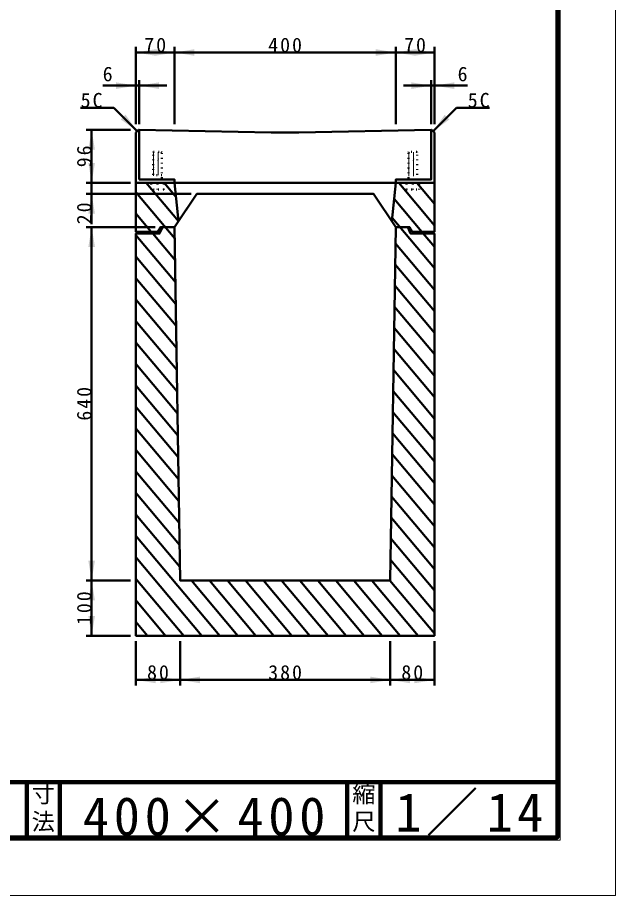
# Model space of a CAD drawing. Units: millimetres, scale not verified. Extents: x -2102 to 2102, y -1485 to 1485.
# Drawn here: x 1021 to 2102, y -1485 to 104 of the extents above; entities that cross this region are included whole.
import ezdxf
from ezdxf.enums import TextEntityAlignment as Align

# ---------------------------------------------------------------- set-up
doc = ezdxf.new("R2010")
doc.units = ezdxf.units.MM
doc.header["$LTSCALE"] = 5
doc.linetypes.add('DOTTED', pattern=[1.75, 0.25, -1.5])
doc.layers.add('0-0_V-nasSTD', color=7, linetype='Continuous', lineweight=35)
doc.layers.add('0-1_0', color=7, linetype='Continuous', lineweight=50)
doc.styles.add('ＭＳ ゴシック', font='')
doc.styles.get('ＭＳ ゴシック').set_extended_font_data('MS Gothic')

msp = doc.modelspace()

# ---------------------------------------------------------------- linework, layer by layer
at = {"layer": '0-0_V-nasSTD', "lineweight": 50}
for p, q in [((1240.029, -98.756), (1235.029, -103.756)), ((1240.029, -98.756), (1241.029, -98.756)), ((1769.029, -98.756), (1770.029, -98.756)), ((1311.945, -264.382), (1253.522, -194.756)), ((1307.686, -220.413), (1286.157, -194.756)), ((1775.029, -271.76), (1710.415, -194.756)), ((1775.029, -232.867), (1743.05, -194.756)), ((1305.352, -295.417), (1235.029, -211.61)), ((1752.459, -283.756), (1702.036, -223.663)), ((1262.932, -283.756), (1235.029, -250.503)), ((1775.029, -349.546), (1698.367, -258.185)), ((1306.59, -374.679), (1235.029, -289.396)), ((1305.971, -335.048), (1265.449, -286.756)), ((1775.029, -310.653), (1754.977, -286.756)), ((1775.029, -388.44), (1704.565, -304.464)), ((1307.21, -414.31), (1235.029, -328.289)), ((1775.029, -427.333), (1703.968, -342.646)), ((1307.829, -453.942), (1235.029, -367.182)), ((1775.029, -466.226), (1703.372, -380.828)), ((1308.448, -493.573), (1235.029, -406.075)), ((1775.029, -505.119), (1702.775, -419.01)), ((1309.067, -533.204), (1235.029, -444.968)), ((1775.029, -544.012), (1702.179, -457.192)), ((1309.687, -572.835), (1235.029, -483.861)), ((1775.029, -582.905), (1701.582, -495.374)), ((1310.306, -612.466), (1235.029, -522.755)), ((1775.029, -621.798), (1700.985, -533.556)), ((1310.925, -652.097), (1235.029, -561.648)), ((1775.029, -660.691), (1700.389, -571.738)), ((1311.544, -691.728), (1235.029, -600.541)), ((1775.029, -699.584), (1699.792, -609.92)), ((1312.164, -731.359), (1235.029, -639.434)), ((1775.029, -738.477), (1699.196, -648.103)), ((1312.783, -770.99), (1235.029, -678.327)), ((1775.029, -777.37), (1698.599, -686.285)), ((1313.402, -810.621), (1235.029, -717.22)), ((1775.029, -816.264), (1698.002, -724.467)), ((1314.021, -850.252), (1235.029, -756.113)), ((1775.029, -855.157), (1697.406, -762.649)), ((1314.641, -889.883), (1235.029, -795.006)), ((1775.029, -894.05), (1696.809, -800.831)), ((1386.786, -1014.756), (1235.029, -833.899)), ((1775.029, -932.943), (1696.213, -839.013)), ((1354.15, -1014.756), (1235.029, -872.792)), ((1775.029, -971.836), (1695.616, -877.195)), ((1321.515, -1014.756), (1235.029, -911.685)), ((1419.421, -1014.756), (1335.511, -914.756)), ((1452.056, -1014.756), (1368.146, -914.756)), ((1484.691, -1014.756), (1400.781, -914.756)), ((1517.326, -1014.756), (1433.416, -914.756)), ((1549.962, -1014.756), (1466.052, -914.756)), ((1582.597, -1014.756), (1498.687, -914.756)), ((1615.232, -1014.756), (1531.322, -914.756)), ((1647.867, -1014.756), (1563.957, -914.756)), ((1680.502, -1014.756), (1596.592, -914.756)), ((1713.137, -1014.756), (1629.228, -914.756)), ((1745.773, -1014.756), (1661.863, -914.756)), ((1775.029, -1010.729), (1694.498, -914.756)), ((1288.88, -1014.756), (1235.029, -950.579)), ((1256.245, -1014.756), (1235.029, -989.472))]:
    msp.add_line(p, q, dxfattribs=at)
at = {"layer": '0-0_V-nasSTD', "linetype": 'DOTTED', "lineweight": 50}
for p, q in [((1267.029, -138.756), (1266.029, -139.756)), ((1266.029, -188.756), (1266.029, -139.756)), ((1266.029, -140.476), (1282.029, -141.035)), ((1266.029, -142.476), (1282.029, -143.035)), ((1267.029, -138.756), (1281.029, -138.756)), ((1281.029, -138.756), (1282.029, -139.756)), ((1282.029, -194.756), (1282.029, -139.756)), ((1729.029, -138.756), (1728.029, -139.756)), ((1728.029, -194.756), (1728.029, -139.756)), ((1728.029, -140.476), (1744.029, -141.035)), ((1728.029, -142.476), (1744.029, -143.035)), ((1743.029, -138.756), (1729.029, -138.756)), ((1743.029, -138.756), (1744.029, -139.756)), ((1744.029, -188.756), (1744.029, -139.756)), ((1266.029, -144.476), (1282.029, -145.035)), ((1266.029, -146.476), (1282.029, -147.035)), ((1266.029, -148.476), (1282.029, -149.035)), ((1266.029, -150.476), (1282.029, -151.035)), ((1266.029, -152.476), (1282.029, -153.035)), ((1266.029, -154.476), (1282.029, -155.035)), ((1266.029, -156.476), (1282.029, -157.035)), ((1266.029, -158.476), (1282.029, -159.035)), ((1728.029, -144.476), (1744.029, -145.035)), ((1728.029, -146.476), (1744.029, -147.035)), ((1728.029, -148.476), (1744.029, -149.035)), ((1728.029, -150.476), (1744.029, -151.035)), ((1728.029, -152.476), (1744.029, -153.035)), ((1728.029, -154.476), (1744.029, -155.035)), ((1728.029, -156.476), (1744.029, -157.035)), ((1728.029, -158.476), (1744.029, -159.035)), ((1266.029, -160.476), (1282.029, -161.035)), ((1266.029, -162.476), (1282.029, -163.035)), ((1266.029, -164.476), (1282.029, -165.035)), ((1266.029, -166.476), (1282.029, -167.035)), ((1266.029, -168.476), (1282.029, -169.035)), ((1266.029, -170.476), (1282.029, -171.035)), ((1266.029, -172.476), (1282.029, -173.035)), ((1266.029, -174.476), (1282.029, -175.035)), ((1728.029, -160.476), (1744.029, -161.035)), ((1728.029, -162.476), (1744.029, -163.035)), ((1728.029, -164.476), (1744.029, -165.035)), ((1728.029, -166.476), (1744.029, -167.035)), ((1728.029, -168.476), (1744.029, -169.035)), ((1728.029, -170.476), (1744.029, -171.035)), ((1728.029, -172.476), (1744.029, -173.035)), ((1728.029, -174.476), (1744.029, -175.035)), ((1266.029, -176.476), (1282.029, -177.035)), ((1266.029, -178.476), (1282.029, -179.035)), ((1266.029, -180.476), (1274.029, -180.756)), ((1282.029, -180.756), (1266.029, -180.756)), ((1266.029, -188.756), (1266.029, -194.756)), ((1282.029, -188.756), (1282.029, -194.756)), ((1728.029, -176.476), (1744.029, -177.035)), ((1728.029, -178.476), (1744.029, -179.035)), ((1728.029, -180.476), (1736.029, -180.756)), ((1728.029, -180.756), (1744.029, -180.756)), ((1728.029, -188.756), (1728.029, -194.756)), ((1744.029, -188.756), (1744.029, -194.756)), ((1274.029, -206.756), (1274.029, -194.756)), ((1285.529, -206.756), (1285.529, -194.756)), ((1724.529, -206.756), (1724.529, -194.756)), ((1736.029, -206.756), (1736.029, -194.756)), ((1285.529, -206.756), (1262.529, -206.756)), ((1724.529, -206.756), (1747.529, -206.756))]:
    msp.add_line(p, q, dxfattribs=at)
at = {"layer": '0-0_V-nasSTD', "lineweight": 100}
for p, q in [((1037.5, -1280), (1037.5, -1380)), ((1097.5, -1280), (1097.5, -1380)), ((1617.5, -1280), (1617.5, -1380)), ((1677.5, -1280), (1677.5, -1380))]:
    msp.add_line(p, q, dxfattribs=at)
at = {"layer": '0-0_V-nasSTD', "lineweight": 18}
for points in [[(-2102.5, -1485), (-2102.5, 1485), (2102.5, 1485), (2102.5, -1485)], [(-2002.5, -1385), (-2002.5, 1385), (2002.5, 1385), (2002.5, -1385)]]:
    msp.add_lwpolyline(points, close=True, dxfattribs=at)
at = {"layer": '0-0_V-nasSTD', "lineweight": 100}
msp.add_lwpolyline([(-1997.5, 1380), (-1997.5, -1380), (1997.5, -1380), (1997.5, 1380)], close=True, dxfattribs=at)
at = {"layer": '0-0_V-nasSTD', "lineweight": 50}
msp.add_lwpolyline([(1697.859, -264), (1705.029, -274.756), (1695.029, -914.756), (1315.029, -914.756), (1305.029, -274.756), (1312.2, -264), (1305.029, -194.756), (1235.029, -194.756), (1235.029, -283.756), (1275.029, -283.756), (1280.029, -274.756), (1283.029, -274.756), (1278.029, -286.756), (1235.029, -286.756), (1235.029, -1014.756), (1775.029, -1014.756), (1775.029, -286.756), (1732.029, -286.756), (1727.029, -274.756), (1730.029, -274.756), (1735.029, -283.756), (1775.029, -283.756), (1775.029, -194.756), (1705.029, -194.756)], close=True, dxfattribs=at)
at = {"layer": '0-0_V-nasSTD', "linetype": 'DOTTED', "lineweight": 50}
for points in [[(1262.529, -206.756), (1262.529, -194.756), (1285.529, -194.756)], [(1747.529, -206.756), (1747.529, -194.756), (1724.529, -194.756)]]:
    msp.add_lwpolyline(points, dxfattribs=at)
at = {"layer": '0-0_V-nasSTD'}
for points in [[(1235.029, 41.244), (1271.029, 35.244), (1271.029, 47.244)], [(1269.029, 35.244), (1269.029, 47.244), (1305.029, 41.244)], [(1305.029, 41.244), (1341.029, 35.244), (1341.029, 47.244)], [(1669.029, 35.244), (1669.029, 47.244), (1705.029, 41.244)], [(1705.029, 41.244), (1741.029, 35.244), (1741.029, 47.244)], [(1739.029, 35.244), (1739.029, 47.244), (1775.029, 41.244)], [(1199.029, -24.756), (1199.029, -12.756), (1235.029, -18.756)], [(1241.029, -18.756), (1277.029, -24.756), (1277.029, -12.756)], [(1733.029, -24.756), (1733.029, -12.756), (1769.029, -18.756)], [(1775.029, -18.756), (1811.029, -24.756), (1811.029, -12.756)], [(1207.831, -80.042), (1216.316, -71.557), (1237.529, -101.256)], [(1772.529, -101.256), (1793.742, -71.557), (1802.228, -80.042)], [(1149.029, -134.756), (1155.029, -98.756), (1161.029, -134.756)], [(1149.029, -158.756), (1155.029, -194.756), (1161.029, -158.756)], [(1149.029, -250.756), (1155.029, -214.756), (1161.029, -250.756)], [(1149.029, -310.756), (1155.029, -274.756), (1161.029, -310.756)], [(1149.029, -878.756), (1155.029, -914.756), (1161.029, -878.756)], [(1149.029, -950.756), (1155.029, -914.756), (1161.029, -950.756)], [(1149.029, -978.756), (1155.029, -1014.756), (1161.029, -978.756)], [(1235.029, -1094.756), (1271.029, -1100.756), (1271.029, -1088.756)], [(1279.029, -1100.756), (1279.029, -1088.756), (1315.029, -1094.756)], [(1315.029, -1094.756), (1351.029, -1100.756), (1351.029, -1088.756)], [(1659.029, -1100.756), (1659.029, -1088.756), (1695.029, -1094.756)], [(1695.029, -1094.756), (1731.029, -1100.756), (1731.029, -1088.756)], [(1739.029, -1100.756), (1739.029, -1088.756), (1775.029, -1094.756)]]:
    msp.add_solid(points, dxfattribs=at)
at = {"layer": '0-1_0'}
for p, q in [((1235.029, -88.756), (1235.029, 51.244)), ((1305.029, -88.756), (1305.029, 51.244)), ((1705.029, -88.756), (1705.029, 51.244)), ((1775.029, -88.756), (1775.029, 51.244)), ((1241.029, -88.756), (1241.029, -8.756)), ((1769.029, -88.756), (1769.029, -8.756)), ((1175.029, -18.756), (1235.029, -18.756)), ((1235.029, -18.756), (1241.029, -18.756)), ((1291.029, -18.756), (1241.029, -18.756)), ((1719.029, -18.756), (1769.029, -18.756)), ((1769.029, -18.756), (1775.029, -18.756)), ((1835.029, -18.756), (1775.029, -18.756)), ((1195.103, -58.829), (1135.103, -58.829)), ((1195.103, -58.829), (1237.529, -101.256)), ((1814.956, -58.829), (1772.529, -101.256)), ((1814.956, -58.829), (1874.956, -58.829)), ((1225.029, -98.756), (1145.029, -98.756)), ((1155.029, -194.756), (1155.029, -98.756)), ((1235.029, -103.756), (1235.029, -194.756)), ((1241.029, -98.756), (1241.029, -188.756)), ((1480.029, -103.756), (1241.029, -98.756)), ((1480.029, -103.756), (1530.029, -103.756)), ((1530.029, -103.756), (1769.029, -98.756)), ((1770.029, -98.756), (1769.029, -98.756)), ((1770.029, -98.756), (1775.029, -103.756)), ((1775.029, -194.756), (1775.029, -103.756)), ((1225.029, -194.756), (1145.029, -194.756)), ((1155.029, -214.756), (1155.029, -194.756)), ((1235.029, -194.756), (1305.029, -194.756)), ((1705.029, -194.756), (1305.029, -194.756)), ((1775.029, -194.756), (1705.029, -194.756)), ((1335.029, -214.756), (1145.029, -214.756)), ((1155.029, -269.756), (1155.029, -214.756)), ((1345.029, -214.756), (1305.029, -274.756)), ((1345.029, -214.756), (1312.2, -264)), ((1697.859, -264), (1705.029, -274.756)), ((1270.029, -274.756), (1145.029, -274.756)), ((1155.029, -914.756), (1155.029, -274.756)), ((1283.029, -274.756), (1278.029, -286.756)), ((1305.029, -274.756), (1283.029, -274.756)), ((1695.029, -914.756), (1705.029, -274.756)), ((1730.029, -274.756), (1705.029, -274.756)), ((1705.029, -274.756), (1727.029, -274.756)), ((1727.029, -274.756), (1732.029, -286.756)), ((1735.029, -283.756), (1730.029, -274.756)), ((1775.029, -283.756), (1735.029, -283.756)), ((1278.029, -286.756), (1235.029, -286.756)), ((1235.029, -1014.756), (1235.029, -286.756)), ((1732.029, -286.756), (1775.029, -286.756)), ((1775.029, -1014.756), (1775.029, -286.756)), ((1225.029, -914.756), (1145.029, -914.756)), ((1155.029, -1014.756), (1155.029, -914.756)), ((1225.029, -1014.756), (1145.029, -1014.756)), ((1235.029, -1014.756), (1775.029, -1014.756)), ((1235.029, -1024.756), (1235.029, -1104.756)), ((1315.029, -1024.756), (1315.029, -1104.756)), ((1695.029, -1024.756), (1695.029, -1104.756)), ((1775.029, -1024.756), (1775.029, -1104.756)), ((1695.029, -1094.756), (1775.029, -1094.756))]:
    msp.add_line(p, q, dxfattribs=at)
at = {"layer": '0-1_0', "lineweight": 100}
msp.add_line((-1997.5, -1280), (1997.5, -1280), dxfattribs=at)
at = {"layer": '0-1_0'}
for points in [[(1775.029, 41.244), (1705.029, 41.244), (1305.029, 41.244), (1235.029, 41.244)], [(1769.029, -98.756), (1769.029, -188.756), (1705.029, -188.756), (1705.029, -194.756)], [(1241.029, -188.756), (1305.029, -188.756), (1305.029, -194.756)], [(1345.029, -214.756), (1665.029, -214.756), (1705.029, -274.756)], [(1235.029, -283.756), (1275.029, -283.756), (1280.029, -274.756), (1305.029, -274.756)], [(1305.029, -274.756), (1315.029, -914.756), (1695.029, -914.756)], [(1235.029, -1094.756), (1315.029, -1094.756), (1695.029, -1094.756)]]:
    msp.add_lwpolyline(points, dxfattribs=at)

# ---------------------------------------------------------------- texts
at = {"layer": '0-0_V-nasSTD', "style": 'ＭＳ ゴシック'}
for s, height, p in [('6', 26.39, (1175.029, -18.756)), ('6', 26.39, (1817.029, -18.756)), ('寸', 30.79, (1046.482, -1326.001)), ('縮', 30.79, (1626.482, -1326.001)), ('法', 30.79, (1046.476, -1375.99)), ('尺', 30.79, (1626.476, -1375.99))]:
    msp.add_text(s, height=height, dxfattribs=at).set_placement(p, align=Align.BOTTOM_LEFT)
at = {"layer": '0-0_V-nasSTD', "attachment_point": 7, "style": 'ＭＳ ゴシック'}
for s, insert, char_height in [('\\T1.2;70', (1250.229, 41.244), 26.39), ('\\T1.2;400', (1474.429, 41.244), 26.39), ('\\T1.2;70', (1720.229, 41.244), 26.39), ('\\T1.2;5C', (1135.103, -58.829), 26.39), ('\\T1.2;5C', (1835.356, -58.829), 26.39), ('\\T1.2;80', (1255.229, -1094.756), 26.39), ('\\T1.2;380', (1474.429, -1094.756), 26.39), ('\\T1.2;80', (1715.229, -1094.756), 26.39), ('\\T1.16;1／14', (1704.533, -1377.418), 69.65), ('\\T1.18;400×400', (1139.081, -1377.492), 69.65)]:
    msp.add_mtext(s, dxfattribs=dict(at, insert=insert, char_height=char_height))
at = {"layer": '0-0_V-nasSTD', "char_height": 26.39, "attachment_point": 7, "rotation": 90, "style": 'ＭＳ ゴシック'}
for s, insert in [('\\T1.2;96', (1155.029, -166.556)), ('\\T1.2;20', (1155.029, -269.756)), ('\\T1.2;640', (1155.029, -625.356)), ('\\T1.2;100', (1155.029, -995.356))]:
    msp.add_mtext(s, dxfattribs=dict(at, insert=insert))

doc.saveas('drawing.dxf')
